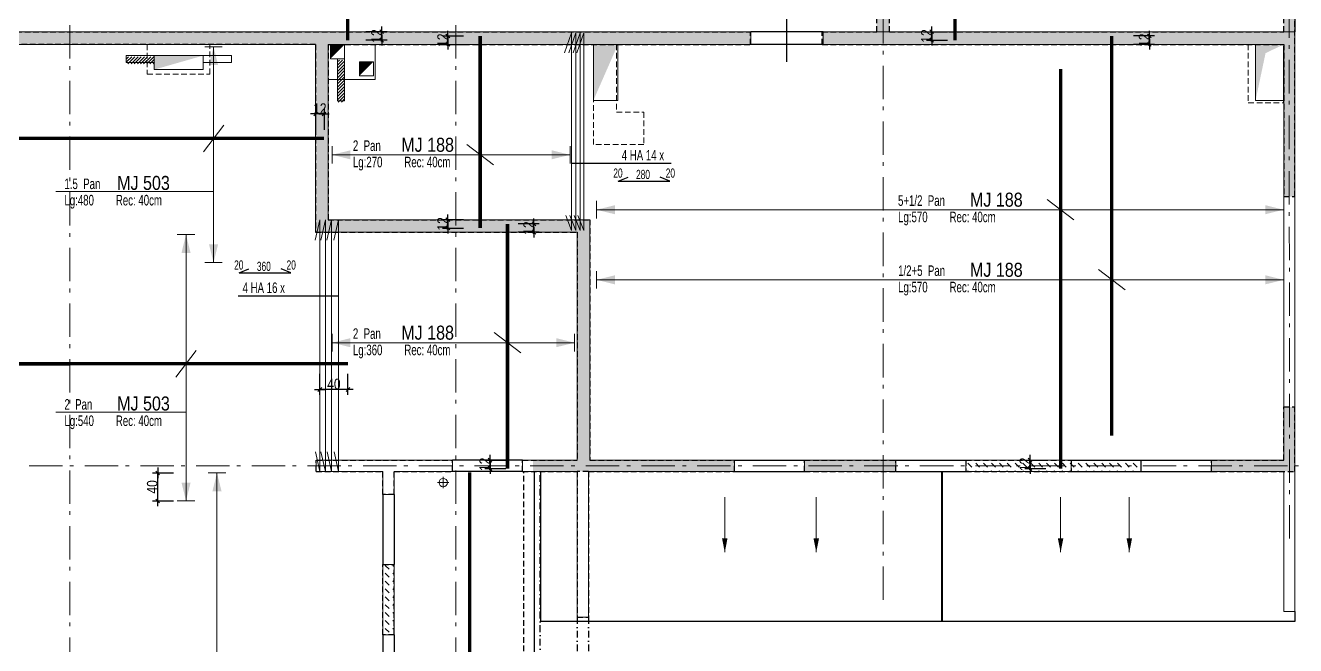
# Model space of a CAD drawing. Header units: centimetres. Extents: x 24964 to 31264, y 2319 to 6519.
# Drawn here: x 26663 to 28473, y 3277 to 4162 of the extents above; entities that cross this region are included whole.
import ezdxf

# ---------------------------------------------------------------- set-up
doc = ezdxf.new("R2010")
doc.units = ezdxf.units.CM
doc.header["$LTSCALE"] = 12.7
doc.header["$PDMODE"] = 1
doc.header["$PDSIZE"] = -2
for name, pattern in [('CACHEX2', [19.05, 12.7, -6.35]), ('Style de ligne -6', [2.08328, 1.25, -0.41656, 0.13886, -0.27786]), ('TIRETPTX2', [50.8, 25.4, -12.7, 0, -12.7])]:
    doc.linetypes.add(name, pattern=pattern)
doc.layers.get('0').update_dxf_attribs({"lineweight": 5})
for name, color, linetype in [('01_ARMA_INF', 50, 'Continuous'), ('01_linteaux', 2, 'Continuous'), ('01_murs_sup', 2, 'CACHEX2'), ('01_texte', 230, 'Continuous'), ('AA_COTES', 2, 'Continuous')]:
    doc.layers.add(name, color=color, linetype=linetype)
for name, color, linetype, lineweight in [('01_murs_coup', 5, 'Continuous', 60), ('01_résv', 32, 'Continuous', 9), ('B Général', 7, 'Continuous', 5)]:
    doc.layers.add(name, color=color, linetype=linetype, lineweight=lineweight)
doc.styles.add('PATIO', font='ARIALN.TTF')
doc.styles.add('STYLE2', font='ARIALN.TTF')
doc.dimstyles.new('JB50', dxfattribs={"dimscale": 0.1, "dimtxt": 150, "dimasz": 15, "dimexe": 0.1, "dimexo": 0.1, "dimgap": 0.09, "dimtad": 1, "dimdec": 1, "dimdsep": 46, "dimtxsty": 'STYLE2', "dimblk1": 'BOND_G', "dimblk2": 'BOND_D', "dimsah": 1, "dimcen": 1.5, "dimdle": 0.01, "dimse1": 1, "dimse2": 1, "dimclrd": 4, "dimclre": 2, "dimclrt": 6, "dimazin": 2, "dimtfac": 2.333333, "dimtdec": 1, "dimtix": 1, "dimtmove": 2, "dimatfit": 3, "dimldrblk": 'BOND_G', "dimfxl": 1, "dimtolj": 1, "dimtzin": 0, "dimarcsym": 0})
pattern_1 = [(135, (22264.4976, -3966.91), (-11.22532, 9e-16), [7.9375, -7.9375])]

# ---------------------------------------------------------------- blocks, each defined once
blk = doc.blocks.new('BOND_G')
at = {"layer": 'AA_COTES', "color": 0}
for p, q in [((0, -5), (0, 15)), ((5, 0), (-5, 0)), ((1.8, 1.8), (-1.8, -1.8))]:
    blk.add_line(p, q, dxfattribs=at)
blk = doc.blocks.new('BOND_D')
at = {"layer": 'AA_COTES', "color": 0}
for p, q in [((5, 0), (-5, 0)), ((-1.8, -1.8), (1.8, 1.8)), ((0, 5), (0, -15))]:
    blk.add_line(p, q, dxfattribs=at)
blk = doc.blocks.new('*D2937')
at = {"color": 4, "lineweight": -2, "ltscale": 2, "transparency": 16777216}
for p, q in [((28265, 4147.9), (28265, 4149.4)), ((28265, 4134.4), (28265, 4146.4)), ((28265, 4132.9), (28265, 4131.4))]:
    blk.add_line(p, q, dxfattribs=at)
at = {"layer": 'Defpoints', "color": 0, "ltscale": 2, "transparency": 16777216}
for p in [(28211.3, 4146.4), (28265, 4146.4), (28230, 4134.4)]:
    blk.add_point(p, dxfattribs=at)
at = {"color": 4, "lineweight": -2, "ltscale": 2, "transparency": 16777216, "xscale": 1.5, "yscale": 1.5, "zscale": 1.5}
for name, p, rotation in [('BOND_D', (28265, 4146.4), 270), ('BOND_G', (28265, 4134.4), 90)]:
    blk.add_blockref(name, p, dxfattribs=dict(at, rotation=rotation))
at = {"color": 6, "ltscale": 2, "transparency": 16777216, "insert": (28257.5, 4140.4), "char_height": 15, "attachment_point": 5, "rotation": 90, "style": 'STYLE2'}
blk.add_mtext('\\A1;12', dxfattribs=at)
blk = doc.blocks.new('*D2938')
at = {"color": 4, "lineweight": -2, "ltscale": 2, "transparency": 16777216}
for p, q in [((28095, 3542.9), (28095, 3544.4)), ((28095, 3541.4), (28095, 3529.4)), ((28095, 3527.9), (28095, 3526.4))]:
    blk.add_line(p, q, dxfattribs=at)
at = {"layer": 'Defpoints', "color": 0, "ltscale": 2, "transparency": 16777216}
for p in [(28114.5, 3541.4), (28095, 3529.4), (28138.6, 3529.4)]:
    blk.add_point(p, dxfattribs=at)
at = {"color": 4, "lineweight": -2, "ltscale": 2, "transparency": 16777216, "xscale": 1.5, "yscale": 1.5, "zscale": 1.5}
for name, p, rotation in [('BOND_G', (28095, 3541.4), 270), ('BOND_D', (28095, 3529.4), 90)]:
    blk.add_blockref(name, p, dxfattribs=dict(at, rotation=rotation))
at = {"color": 6, "ltscale": 2, "transparency": 16777216, "insert": (28087.5, 3535.4), "char_height": 15, "attachment_point": 5, "rotation": 90, "style": 'STYLE2'}
blk.add_mtext('\\A1;12', dxfattribs=at)
blk = doc.blocks.new('*D2953')
at = {"color": 4, "lineweight": -2, "ltscale": 2, "transparency": 16777216}
for p, q in [((27954.8, 4153.9), (27954.8, 4155.4)), ((27954.8, 4152.4), (27954.8, 4140.4)), ((27954.8, 4138.9), (27954.8, 4137.4))]:
    blk.add_line(p, q, dxfattribs=at)
at = {"layer": 'Defpoints', "color": 0, "ltscale": 2, "transparency": 16777216}
for p in [(27971.3, 4152.4), (27954.8, 4140.4), (27987.9, 4140.4)]:
    blk.add_point(p, dxfattribs=at)
at = {"color": 4, "lineweight": -2, "ltscale": 2, "transparency": 16777216, "xscale": 1.5, "yscale": 1.5, "zscale": 1.5}
for name, p, rotation in [('BOND_G', (27954.8, 4152.4), 270), ('BOND_D', (27954.8, 4140.4), 90)]:
    blk.add_blockref(name, p, dxfattribs=dict(at, rotation=rotation))
at = {"color": 6, "ltscale": 2, "transparency": 16777216, "insert": (27947.2, 4146.4), "char_height": 15, "attachment_point": 5, "rotation": 90, "style": 'STYLE2'}
blk.add_mtext('\\A1;12', dxfattribs=at)
blk = doc.blocks.new('*D2978')
at = {"color": 4, "lineweight": -2, "ltscale": 2, "transparency": 16777216}
for p, q in [((27075, 4035.2), (27073.5, 4035.2)), ((27088.5, 4035.2), (27076.5, 4035.2)), ((27090, 4035.2), (27091.5, 4035.2))]:
    blk.add_line(p, q, dxfattribs=at)
at = {"layer": 'Defpoints', "color": 0, "ltscale": 2, "transparency": 16777216}
for p in [(27076.5, 4035.2), (27076.5, 4021.1), (27088.5, 4021.1)]:
    blk.add_point(p, dxfattribs=at)
at = {"color": 4, "lineweight": -2, "ltscale": 2, "transparency": 16777216, "xscale": 1.5, "yscale": 1.5, "zscale": 1.5}
blk.add_blockref('BOND_D', (27076.5, 4035.2), dxfattribs=at)
at = {"color": 4, "lineweight": -2, "ltscale": 2, "transparency": 16777216, "xscale": 1.5, "yscale": 1.5, "zscale": 1.5, "rotation": 180}
blk.add_blockref('BOND_G', (27088.5, 4035.2), dxfattribs=at)
at = {"color": 6, "ltscale": 2, "transparency": 16777216, "insert": (27082.5, 4042.8), "char_height": 15, "attachment_point": 5, "style": 'STYLE2'}
blk.add_mtext('\\A1;12', dxfattribs=at)
blk = doc.blocks.new('*D2980')
at = {"color": 4, "lineweight": -2, "ltscale": 2, "transparency": 16777216}
blk.add_line((26851.4, 3484.7), (26851.4, 3521.7), dxfattribs=at)
at = {"layer": 'Defpoints', "color": 0, "ltscale": 2, "transparency": 16777216}
for p in [(26851.4, 3523.2), (26923.4, 3523.2), (26904.3, 3483.2)]:
    blk.add_point(p, dxfattribs=at)
at = {"color": 4, "lineweight": -2, "ltscale": 2, "transparency": 16777216, "xscale": 1.5, "yscale": 1.5, "zscale": 1.5}
for name, p, rotation in [('BOND_D', (26851.4, 3523.2), 90), ('BOND_G', (26851.4, 3483.2), 270)]:
    blk.add_blockref(name, p, dxfattribs=dict(at, rotation=rotation))
at = {"color": 6, "ltscale": 2, "transparency": 16777216, "insert": (26843.7, 3503.2), "char_height": 15, "attachment_point": 5, "rotation": 90, "style": 'STYLE2'}
blk.add_mtext('\\A1;40', dxfattribs=at)
blk = doc.blocks.new('*D2990')
at = {"color": 4, "lineweight": -2, "ltscale": 2, "transparency": 16777216}
for p, q in [((27170.8, 4153.9), (27170.8, 4155.4)), ((27170.8, 4140.4), (27170.8, 4152.4)), ((27170.8, 4138.9), (27170.8, 4137.4))]:
    blk.add_line(p, q, dxfattribs=at)
at = {"layer": 'Defpoints', "color": 0, "ltscale": 2, "transparency": 16777216}
for p in [(27158.6, 4152.4), (27170.8, 4152.4), (27122.2, 4140.4)]:
    blk.add_point(p, dxfattribs=at)
at = {"color": 4, "lineweight": -2, "ltscale": 2, "transparency": 16777216, "xscale": 1.5, "yscale": 1.5, "zscale": 1.5}
for name, p, rotation in [('BOND_D', (27170.8, 4152.4), 270), ('BOND_G', (27170.8, 4140.4), 90)]:
    blk.add_blockref(name, p, dxfattribs=dict(at, rotation=rotation))
at = {"color": 6, "ltscale": 2, "transparency": 16777216, "insert": (27163.3, 4146.4), "char_height": 15, "attachment_point": 5, "rotation": 90, "style": 'STYLE2'}
blk.add_mtext('\\A1;12', dxfattribs=at)
blk = doc.blocks.new('*D2992')
at = {"color": 4, "lineweight": -2, "ltscale": 2, "transparency": 16777216}
for p, q in [((27265, 4147.9), (27265, 4149.4)), ((27265, 4146.4), (27265, 4134.4)), ((27265, 4132.9), (27265, 4131.4))]:
    blk.add_line(p, q, dxfattribs=at)
at = {"layer": 'Defpoints', "color": 0, "ltscale": 2, "transparency": 16777216}
for p in [(27311.2, 4146.4), (27265, 4134.4), (27311.2, 4134.4)]:
    blk.add_point(p, dxfattribs=at)
at = {"color": 4, "lineweight": -2, "ltscale": 2, "transparency": 16777216, "xscale": 1.5, "yscale": 1.5, "zscale": 1.5}
for name, p, rotation in [('BOND_G', (27265, 4146.4), 270), ('BOND_D', (27265, 4134.4), 90)]:
    blk.add_blockref(name, p, dxfattribs=dict(at, rotation=rotation))
at = {"color": 6, "ltscale": 2, "transparency": 16777216, "insert": (27257.5, 4140.4), "char_height": 15, "attachment_point": 5, "rotation": 90, "style": 'STYLE2'}
blk.add_mtext('\\A1;12', dxfattribs=at)
blk = doc.blocks.new('*D2993')
at = {"color": 4, "lineweight": -2, "ltscale": 2, "transparency": 16777216}
for p, q in [((27265, 3885.9), (27265, 3887.4)), ((27265, 3884.4), (27265, 3872.4)), ((27265, 3870.9), (27265, 3869.4))]:
    blk.add_line(p, q, dxfattribs=at)
at = {"layer": 'Defpoints', "color": 0, "ltscale": 2, "transparency": 16777216}
for p in [(27295.5, 3884.4), (27265, 3872.4), (27311.2, 3872.4)]:
    blk.add_point(p, dxfattribs=at)
at = {"color": 4, "lineweight": -2, "ltscale": 2, "transparency": 16777216, "xscale": 1.5, "yscale": 1.5, "zscale": 1.5}
for name, p, rotation in [('BOND_G', (27265, 3884.4), 270), ('BOND_D', (27265, 3872.4), 90)]:
    blk.add_blockref(name, p, dxfattribs=dict(at, rotation=rotation))
at = {"color": 6, "ltscale": 2, "transparency": 16777216, "insert": (27257.5, 3878.4), "char_height": 15, "attachment_point": 5, "rotation": 90, "style": 'STYLE2'}
blk.add_mtext('\\A1;12', dxfattribs=at)
blk = doc.blocks.new('*D2994')
at = {"color": 4, "lineweight": -2, "ltscale": 2, "transparency": 16777216}
for p, q in [((27387.8, 3879.9), (27387.8, 3881.4)), ((27387.8, 3866.4), (27387.8, 3878.4)), ((27387.8, 3864.9), (27387.8, 3863.4))]:
    blk.add_line(p, q, dxfattribs=at)
at = {"layer": 'Defpoints', "color": 0, "ltscale": 2, "transparency": 16777216}
for p in [(27350.1, 3878.4), (27387.8, 3878.4), (27367.5, 3866.4)]:
    blk.add_point(p, dxfattribs=at)
at = {"color": 4, "lineweight": -2, "ltscale": 2, "transparency": 16777216, "xscale": 1.5, "yscale": 1.5, "zscale": 1.5}
for name, p, rotation in [('BOND_D', (27387.8, 3878.4), 270), ('BOND_G', (27387.8, 3866.4), 90)]:
    blk.add_blockref(name, p, dxfattribs=dict(at, rotation=rotation))
at = {"color": 6, "ltscale": 2, "transparency": 16777216, "insert": (27380.2, 3872.4), "char_height": 15, "attachment_point": 5, "rotation": 90, "style": 'STYLE2'}
blk.add_mtext('\\A1;12', dxfattribs=at)
blk = doc.blocks.new('*D2995')
at = {"color": 4, "lineweight": -2, "ltscale": 2, "transparency": 16777216}
for p, q in [((27325.2, 3542.9), (27325.2, 3544.4)), ((27325.2, 3541.4), (27325.2, 3529.4)), ((27325.2, 3527.9), (27325.2, 3526.4))]:
    blk.add_line(p, q, dxfattribs=at)
at = {"layer": 'Defpoints', "color": 0, "ltscale": 2, "transparency": 16777216}
for p in [(27328.9, 3541.4), (27325.2, 3529.4), (27328.9, 3529.4)]:
    blk.add_point(p, dxfattribs=at)
at = {"color": 4, "lineweight": -2, "ltscale": 2, "transparency": 16777216, "xscale": 1.5, "yscale": 1.5, "zscale": 1.5}
for name, p, rotation in [('BOND_G', (27325.2, 3541.4), 270), ('BOND_D', (27325.2, 3529.4), 90)]:
    blk.add_blockref(name, p, dxfattribs=dict(at, rotation=rotation))
at = {"color": 6, "ltscale": 2, "transparency": 16777216, "insert": (27317.6, 3535.4), "char_height": 15, "attachment_point": 5, "rotation": 90, "style": 'STYLE2'}
blk.add_mtext('\\A1;12', dxfattribs=at)
blk = doc.blocks.new('*D2996')
at = {"color": 4, "lineweight": -2, "ltscale": 2, "transparency": 16777216}
blk.add_line((27121.1, 3642.2), (27084.1, 3642.2), dxfattribs=at)
at = {"layer": 'Defpoints', "color": 0, "ltscale": 2, "transparency": 16777216}
for p in [(27082.6, 3676.6), (27122.6, 3678.9), (27082.6, 3642.2)]:
    blk.add_point(p, dxfattribs=at)
at = {"color": 4, "lineweight": -2, "ltscale": 2, "transparency": 16777216, "xscale": 1.5, "yscale": 1.5, "zscale": 1.5, "rotation": 180}
blk.add_blockref('BOND_D', (27082.6, 3642.2), dxfattribs=at)
at = {"color": 4, "lineweight": -2, "ltscale": 2, "transparency": 16777216, "xscale": 1.5, "yscale": 1.5, "zscale": 1.5}
blk.add_blockref('BOND_G', (27122.6, 3642.2), dxfattribs=at)
at = {"color": 6, "ltscale": 2, "transparency": 16777216, "insert": (27102.6, 3649.9), "char_height": 15, "attachment_point": 5, "style": 'STYLE2'}
blk.add_mtext('\\A1;40', dxfattribs=at)

msp = doc.modelspace()

# ---------------------------------------------------------------- hatches: boundary and pattern name
at = {"layer": '01_linteaux'}
h = msp.add_hatch(dxfattribs=at)
h.set_pattern_fill('DASH', color=256, scale=2.5, angle=135)
h.set_pattern_definition(pattern_1)
h.paths.add_polyline_path([(27578.46, 4909.39), (27465.46, 4909.39), (27465.46, 5144.37), (27449.46, 5144.37), (27449.46, 4708.39), (27401.46, 4708.39), (27401.46, 4688.39), (27449.46, 4688.39), (27449.46, 4300.39), (27414.46, 4300.39), (27414.46, 4282.39), (27719.46, 4282.39), (27719.46, 4300.39), (27467.46, 4300.39), (27467.46, 4893.39), (27578.46, 4893.39)])
h.paths.add_polyline_path([(27851.46, 4909.39), (27678.46, 4909.39), (27678.46, 4893.39), (27851.46, 4893.39)])
h.paths.add_polyline_path([(28126.46, 4909.39), (27951.46, 4909.39), (27951.46, 4893.39), (28126.46, 4893.39)])
h.paths.add_polyline_path([(28472.46, 4909.39), (28326.46, 4909.39), (28326.46, 4893.39), (28456.46, 4893.39), (28456.46, 4817.39), (28472.46, 4817.39)])
h.paths.add_polyline_path([(28087.46, 4300.39), (28037.46, 4300.39), (28037.46, 4282.39), (28087.46, 4282.39)], flags=17)
h.paths.add_polyline_path([(28472.46, 4517.39), (28456.46, 4517.39), (28456.46, 4152.39), (27894.46, 4152.39), (27894.46, 4300.39), (27821.46, 4300.39), (27821.46, 4282.39), (27876.46, 4282.39), (27876.46, 4152.39), (27798.46, 4152.39), (27798.46, 4134.39), (28456.46, 4134.39), (28456.46, 3917.39), (28472.46, 3917.39)])
h = msp.add_hatch(dxfattribs=at)
h.set_pattern_fill('DASH', color=256, scale=2.5, angle=135)
h.set_pattern_definition(pattern_1)
h.paths.add_polyline_path([(28472.46, 3617.39), (28456.46, 3617.39), (28456.46, 3541.39), (28353.46, 3541.39), (28353.46, 3525.39), (28472.46, 3525.39)])
h.paths.add_polyline_path([(27903.46, 3541.39), (27773.46, 3541.39), (27773.46, 3525.39), (27903.46, 3525.39)])
h.paths.add_polyline_path([(27673.46, 3541.39), (27467.46, 3541.39), (27467.46, 3884.39), (27094.46, 3884.39), (27094.46, 4134.39), (27696.46, 4134.39), (27696.46, 4152.39), (26601.46, 4152.39), (26601.46, 3872.39), (26619.46, 3872.39), (26619.46, 4134.39), (27076.46, 4134.39), (27076.46, 3866.39), (27449.46, 3866.39), (27449.46, 3541.39), (27386.46, 3541.39), (27386.46, 3525.39), (27449.46, 3525.39), (27449.46, 3525.39), (27465.46, 3525.39), (27465.46, 3525.39), (27673.46, 3525.39)])
h = msp.add_hatch(dxfattribs=at)
h.set_pattern_fill('DASH', color=256, scale=2.5, angle=135)
h.set_pattern_definition(pattern_1)
h.paths.add_polyline_path([(28253.46, 3541.39), (28003.46, 3541.39), (28003.46, 3525.39), (28253.46, 3525.39)])
h = msp.add_hatch(dxfattribs=at)
h.set_pattern_fill('DASH', color=256, scale=2.5, angle=135)
h.set_pattern_definition(pattern_1)
h.paths.add_polyline_path([(27188.46, 3392.39), (27172.46, 3392.39), (27172.46, 3292.39), (27188.46, 3292.39)])
at = {"layer": '01_résv'}
h = msp.add_hatch(dxfattribs=at)
h.set_pattern_fill('ANSI31', color=256)
h.set_pattern_definition([(45, (22264.6025, -1.931), (-2.245064, 2.245064), [])])
h.paths.add_polyline_path([(26846.94, 4116.88), (26806.94, 4116.88), (26806.94, 4106.88), (26846.94, 4106.88)])
h.paths.add_polyline_path([(27107.8, 4112.09), (27107.8, 4052.09), (27117.8, 4052.09), (27117.8, 4112.09)])
h.paths.add_polyline_path([(25791.36, 2612.4), (25868.44, 2612.4), (25868.44, 2602.4), (25791.63, 2602.4)])
h.paths.add_polyline_path([(27479.64, 4389.46), (27479.64, 4419.46), (27489.64, 4419.46), (27489.64, 4389.46)])
h.paths.add_polyline_path([(26376.01, 3400.48), (26196.01, 3400.48), (26196.01, 3410.48), (26376.01, 3410.48)])
h.paths.add_polyline_path([(26112.52, 3339.46), (26112.52, 3369.46), (26102.52, 3369.46), (26102.52, 3339.46)])
edge = h.paths.add_edge_path()
edge.add_line((26896.57, 4572.54), (26896.57, 4502.54))
edge.add_line((26896.57, 4502.54), (26886.57, 4502.54))
edge.add_line((26886.57, 4502.54), (26886.57, 4572.53))
edge.add_line((26886.57, 4572.53), (26896.57, 4572.53))

# ---------------------------------------------------------------- linework, layer by layer
at = {"layer": '01_ARMA_INF', "linetype": 'Continuous', "lineweight": 0, "const_width": 5, "flags": 128}
for points in [[(27122.2, 4342.39), (27122.22, 4140.39)], [(27987.86, 4294.39), (27987.88, 4140.39)], [(27311.17, 4146.39), (27311.19, 3872.39)], [(28211.29, 4146.39), (28211.37, 3576.39)], [(28138.52, 4099.39), (28138.6, 3529.39)], [(26607.46, 4000.32), (27088.46, 4000.39)], [(27350.06, 3878.39), (27350.07, 3529.39)], [(26607.46, 3678.87), (27122.58, 3678.94)], [(27296.04, 3523.88), (27296.13, 2996.51)]]:
    msp.add_lwpolyline(points, dxfattribs=at)
at = {"layer": '01_linteaux'}
for p, q in [((28472.46, 4282.39), (28472.46, 4152.39)), ((27748.46, 4109.63), (27748.46, 4175.31)), ((27800.06, 4152.39), (27696.86, 4152.39)), ((27800.06, 4134.39), (27696.86, 4134.39)), ((27371.46, 3541.39), (27271.46, 3541.39)), ((27673.46, 3541.39), (27773.46, 3541.39)), ((27903.46, 3541.39), (28003.46, 3541.39)), ((28153.46, 3541.39), (28353.46, 3541.39)), ((28253.46, 3525.39), (28253.46, 3541.39)), ((27371.46, 3525.39), (27271.46, 3525.39)), ((27388.46, 2576.4), (27388.46, 3525.39)), ((27397.46, 3311.39), (27397.46, 3525.39)), ((27673.46, 3525.39), (27773.46, 3525.39)), ((27903.46, 3525.39), (28003.46, 3525.39)), ((27968.96, 3311.39), (27968.96, 3525.39)), ((27969.96, 3311.39), (27969.96, 3525.39)), ((28153.46, 3525.39), (28353.46, 3525.39)), ((27172.46, 3492.39), (27172.46, 3392.39)), ((27188.46, 3492.39), (27188.46, 3392.39)), ((28472.46, 3325.39), (28472.46, 3311.39)), ((28456.46, 3311.39), (27397.46, 3311.39)), ((28472.46, 3311.39), (27969.96, 3311.39)), ((27172.46, 3292.39), (27172.46, 2992.39)), ((27188.46, 3292.39), (27188.46, 2992.39))]:
    msp.add_line(p, q, dxfattribs=at)
at = {"layer": '01_linteaux', "lineweight": 0}
for p, q in [((27258.46, 3517.54), (27258.46, 3501.23)), ((27250.31, 3509.39), (27266.62, 3509.39))]:
    msp.add_line(p, q, dxfattribs=at)
at = {"layer": '01_linteaux', "linetype": 'CACHEX2', "ltscale": 0.05}
msp.add_line((27373.46, 2591.4), (27373.46, 3525.39), dxfattribs=at)
at = {"layer": '01_linteaux', "linetype": 'TIRETPTX2', "ltscale": 0.03}
for p, q in [((27396.46, 2576.4), (27396.46, 3525.39)), ((27449.46, 3317.37), (27449.46, 2576.4)), ((27465.46, 3317.39), (27465.46, 2576.4))]:
    msp.add_line(p, q, dxfattribs=at)
at = {"layer": '01_linteaux', "color": 230, "lineweight": 0}
for p, q in [((27659.77, 3409.91), (27659.77, 3488.77)), ((27790.2, 3409.91), (27790.2, 3488.77)), ((28138.5, 3409.91), (28138.5, 3488.77)), ((28236.42, 3409.91), (28236.42, 3488.77))]:
    msp.add_line(p, q, dxfattribs=at)
at = {"layer": '01_linteaux', "lineweight": 0}
msp.add_circle((27258.46, 3509.39), 6, dxfattribs=at)
at = {"layer": '01_linteaux', "color": 230, "lineweight": 0}
for points in [[(27659.77, 3409.91), (27655.87, 3429.82), (27659.77, 3429.82)], [(27659.77, 3409.91), (27663.67, 3429.82), (27659.77, 3429.82)], [(27790.2, 3409.91), (27786.3, 3429.82), (27790.2, 3429.82)], [(27790.2, 3409.91), (27794.1, 3429.82), (27790.2, 3429.82)], [(28138.5, 3409.91), (28134.6, 3429.82), (28138.5, 3429.82)], [(28138.5, 3409.91), (28142.4, 3429.82), (28138.5, 3429.82)], [(28236.42, 3409.91), (28232.52, 3429.82), (28236.42, 3429.82)], [(28236.42, 3409.91), (28240.32, 3429.82), (28236.42, 3429.82)]]:
    msp.add_solid(points, dxfattribs=at)
at = {"layer": '01_murs_coup', "linetype": 'Continuous', "lineweight": 18}
for p, q in [((26601.46, 4152.39), (27696.86, 4152.39)), ((27696.86, 4134.39), (27696.86, 4152.39)), ((27800.06, 4152.39), (28472.46, 4152.39)), ((27800.06, 4134.39), (27800.06, 4152.39)), ((28472.46, 3325.39), (28472.46, 4152.39)), ((27076.46, 4134.39), (26619.46, 4134.39)), ((27076.46, 4134.39), (27076.46, 3866.39)), ((27094.46, 4134.39), (27094.46, 3884.39)), ((27094.46, 4134.39), (27696.86, 4134.39)), ((27094.46, 4134.39), (27696.86, 4134.39)), ((27800.06, 4134.39), (28456.46, 4134.39)), ((27800.06, 4134.39), (28456.46, 4134.39)), ((28456.46, 3541.39), (28456.46, 4134.39)), ((27094.46, 3884.39), (27467.46, 3884.39)), ((27467.46, 3884.39), (27467.46, 3541.39)), ((27076.46, 3866.39), (27449.46, 3866.39)), ((27449.46, 3866.39), (27449.46, 3541.39)), ((27077.44, 3541.39), (27172.46, 3541.39)), ((27077.44, 3525.39), (27077.44, 3541.39)), ((27172.46, 3541.39), (27271.46, 3541.39)), ((27271.46, 3525.39), (27271.46, 3541.39)), ((27371.46, 3541.39), (27449.46, 3541.39)), ((27371.46, 3525.39), (27371.46, 3541.39)), ((27467.46, 3541.39), (27673.46, 3541.39)), ((27673.46, 3525.39), (27673.46, 3541.39)), ((27773.46, 3541.39), (27903.46, 3541.39)), ((27773.46, 3525.39), (27773.46, 3541.39)), ((27903.46, 3525.39), (27903.46, 3541.39)), ((28003.46, 3541.39), (28153.46, 3541.39)), ((28003.46, 3525.39), (28003.46, 3541.39)), ((28153.46, 3525.39), (28153.46, 3541.39)), ((28353.46, 3541.39), (28456.46, 3541.39)), ((28353.46, 3525.39), (28353.46, 3541.39)), ((27077.44, 3525.39), (27172.46, 3525.39)), ((27172.46, 3492.39), (27172.46, 3525.39)), ((27188.46, 3492.39), (27188.46, 3525.39)), ((27188.46, 3525.39), (27271.46, 3525.39)), ((27371.46, 3525.39), (27449.46, 3525.39)), ((27449.46, 3525.39), (27449.46, 3317.37)), ((27465.46, 3525.39), (27673.46, 3525.39)), ((27465.46, 3525.39), (27465.46, 3317.37)), ((27773.46, 3525.39), (27903.46, 3525.39)), ((28003.46, 3525.39), (28153.46, 3525.39)), ((28353.46, 3525.39), (28456.46, 3525.39)), ((28456.46, 3325.39), (28456.46, 3525.39)), ((27188.46, 3492.39), (27172.46, 3492.39)), ((27172.46, 3292.39), (27172.46, 3392.39)), ((27172.46, 3292.39), (27172.46, 3392.39)), ((27188.46, 3392.39), (27172.46, 3392.39)), ((27188.46, 3292.39), (27188.46, 3392.39)), ((27188.46, 3292.39), (27188.46, 3392.39)), ((27449.46, 3317.37), (27465.46, 3317.37)), ((28472.46, 3325.39), (28456.46, 3325.39)), ((27188.46, 3292.39), (27172.46, 3292.39))]:
    msp.add_line(p, q, dxfattribs=at)
at = {"layer": '01_murs_sup', "ltscale": 0.05}
for p, q in [((28456.46, 4152.39), (28456.46, 4517.39)), ((28472.46, 3917.39), (28472.46, 4517.39)), ((27894.46, 4152.39), (27894.46, 4300.39)), ((27876.46, 4152.39), (27876.46, 4282.39)), ((26601.46, 4152.39), (27696.46, 4152.39)), ((27696.46, 4134.39), (27696.46, 4152.39)), ((27798.46, 4152.39), (27876.46, 4152.39)), ((27798.46, 4134.39), (27798.46, 4152.39)), ((27894.46, 4152.39), (28456.46, 4152.39)), ((27076.46, 4134.39), (26619.46, 4134.39)), ((27076.46, 4134.39), (27076.46, 3866.39)), ((27094.46, 4134.39), (27094.46, 3884.39)), ((27094.46, 4134.39), (27696.46, 4134.39)), ((27094.46, 4134.39), (27696.46, 4134.39)), ((27798.46, 4134.39), (28456.46, 4134.39)), ((27798.46, 4134.39), (28456.46, 4134.39)), ((28456.46, 4134.39), (28456.46, 3917.39)), ((28456.46, 3917.39), (28472.46, 3917.39)), ((27094.46, 3884.39), (27467.46, 3884.39)), ((27467.46, 3884.39), (27467.46, 3541.39)), ((27076.46, 3866.39), (27449.46, 3866.39)), ((27449.46, 3866.39), (27449.46, 3541.39)), ((28456.46, 3541.39), (28456.46, 3617.39)), ((28456.46, 3617.39), (28472.46, 3617.39)), ((28472.46, 3525.39), (28472.46, 3617.39)), ((27077.44, 3541.39), (27172.46, 3541.39)), ((27077.44, 3525.39), (27077.44, 3541.39)), ((27172.46, 3541.39), (27271.46, 3541.39)), ((27271.46, 3525.39), (27271.46, 3541.39)), ((27371.46, 3541.39), (27449.46, 3541.39)), ((27371.46, 3525.39), (27371.46, 3541.39)), ((27467.46, 3541.39), (27673.46, 3541.39)), ((27673.46, 3525.39), (27673.46, 3541.39)), ((27773.46, 3541.39), (27903.46, 3541.39)), ((27773.46, 3525.39), (27773.46, 3541.39)), ((27903.46, 3525.39), (27903.46, 3541.39)), ((28003.46, 3541.39), (28153.46, 3541.39)), ((28003.46, 3541.39), (28003.46, 3525.39)), ((28153.46, 3541.39), (28153.46, 3525.39)), ((28353.46, 3541.39), (28456.46, 3541.39)), ((28353.46, 3525.39), (28353.46, 3541.39)), ((27077.44, 3525.39), (27172.46, 3525.39)), ((27172.46, 3492.39), (27172.46, 3525.39)), ((27188.46, 3492.39), (27188.46, 3525.39)), ((27188.46, 3525.39), (27271.46, 3525.39)), ((27371.46, 3525.39), (27449.46, 3525.39)), ((27449.46, 3525.39), (27449.46, 3317.37)), ((27465.46, 3525.39), (27449.46, 3525.39)), ((27465.46, 3525.39), (27673.46, 3525.39)), ((27465.46, 3525.39), (27465.46, 3317.37)), ((27773.46, 3525.39), (27903.46, 3525.39)), ((28003.46, 3525.39), (28153.46, 3525.39)), ((28353.46, 3525.39), (28472.46, 3525.39)), ((27188.46, 3492.39), (27172.46, 3492.39)), ((27172.46, 3292.39), (27172.46, 3392.39)), ((27172.46, 3292.39), (27172.46, 3392.39)), ((27172.46, 3392.39), (27188.46, 3392.39)), ((27188.46, 3292.39), (27188.46, 3392.39)), ((27188.46, 3292.39), (27188.46, 3392.39)), ((27449.46, 3317.37), (27465.46, 3317.37)), ((27188.46, 3292.39), (27172.46, 3292.39))]:
    msp.add_line(p, q, dxfattribs=at)
at = {"layer": '01_résv'}
for p, q in [((27097.69, 4114.02), (27097.69, 4134.02)), ((27097.69, 4134.02), (27117.69, 4134.02)), ((27117.69, 4134.02), (27117.69, 4114.02)), ((27161.46, 4134.39), (27161.46, 4084.39)), ((27472.46, 4054.39), (27472.46, 4134.39)), ((27472.46, 4134.39), (27507.46, 4134.39)), ((27507.46, 4134.39), (27507.46, 4054.39)), ((28416.37, 4054.39), (28416.37, 4134.39)), ((28416.37, 4134.39), (28456.39, 4134.39)), ((28456.39, 4131.13), (28456.37, 4051.13)), ((26806.43, 4118.41), (26956.43, 4118.41)), ((26806.43, 4108.41), (26806.43, 4118.41)), ((26846.43, 4098.41), (26846.43, 4118.41)), ((26916.43, 4118.41), (26916.43, 4098.41)), ((26956.43, 4118.41), (26956.43, 4108.41)), ((27117.69, 4114.02), (27097.69, 4114.02)), ((27107.69, 4114.02), (27107.69, 4054.02)), ((27117.69, 4054.02), (27117.69, 4114.02)), ((26846.43, 4108.41), (26806.43, 4108.41)), ((26916.43, 4098.41), (26846.43, 4098.41)), ((26956.43, 4108.41), (26916.43, 4108.41)), ((27138.93, 4109.52), (27158.93, 4109.52)), ((27138.93, 4089.52), (27138.93, 4109.52)), ((27158.93, 4109.52), (27158.93, 4089.52)), ((27161.46, 4084.39), (27094.49, 4084.39)), ((27158.93, 4089.52), (27138.93, 4089.52)), ((27107.69, 4054.02), (27117.69, 4054.02)), ((27507.46, 4054.39), (27472.46, 4054.39)), ((28456.37, 4054.39), (28416.37, 4054.39))]:
    msp.add_line(p, q, dxfattribs=at)
at = {"layer": '01_résv', "linetype": 'CACHEX2', "ltscale": 0.05}
for points in [[(26836.54, 4091.99), (26925.54, 4091.99), (26925.54, 4134.39), (26836.54, 4134.39)], [(27094.21, 4134.39), (27161.19, 4134.39), (27161.19, 4084.39), (27094.21, 4084.39)], [(27472.46, 4134.39), (27505.45, 4134.39), (27505.45, 4037.89), (27544.46, 4037.89), (27544.46, 3991.39), (27472.46, 3991.39)], [(28405.89, 4051.13), (28456.39, 4051.13), (28456.39, 4134.39), (28405.89, 4134.39)]]:
    msp.add_lwpolyline(points, close=True, dxfattribs=at)
at = {"layer": '01_résv'}
for points in [[(27097.69, 4114.02), (27097.69, 4134.02), (27117.69, 4134.02)], [(27472.46, 4054.39), (27472.46, 4134.39), (27507.46, 4134.39)], [(28416.37, 4054.39), (28416.37, 4134.39), (28430.62, 4121.82)], [(28416.37, 4134.39), (28456.39, 4134.38), (28430.62, 4121.82)], [(26846.43, 4098.41), (26846.43, 4118.41), (26916.24, 4118.41)], [(27138.93, 4089.52), (27138.93, 4109.52), (27158.93, 4109.52)]]:
    msp.add_solid(points, dxfattribs=at)
at = {"layer": '01_texte', "linetype": 'Continuous', "lineweight": 0}
for p, q in [((27441.5, 4150.89), (27431.5, 4122.5)), ((27447.5, 4150.89), (27437.5, 4122.5)), ((27441.5, 4150.89), (27441.5, 3868.89)), ((27453.5, 4150.89), (27443.5, 4122.5)), ((27447.5, 4150.89), (27447.5, 3868.89)), ((27459, 4150.89), (27449, 4122.5)), ((27453.5, 4150.89), (27453.5, 3868.89)), ((27459, 4150.89), (27459, 3868.89)), ((26918.54, 4131.04), (26943.5, 4131.04)), ((26931.02, 4131.04), (26931.02, 3823.12)), ((26916.52, 3981.33), (26945.53, 4019.4)), ((27100.08, 3989.38), (27100.08, 3964.42)), ((27292.15, 3991.4), (27330.22, 3962.39)), ((27439.15, 3989.38), (27439.15, 3964.42)), ((27100.08, 3976.9), (27439.15, 3976.9)), ((26705.99, 3924.39), (26931.02, 3924.39)), ((27477.01, 3911.06), (27477.01, 3886.1)), ((28119.51, 3913.09), (28157.58, 3884.08)), ((28456.46, 3911.06), (28456.46, 3886.1)), ((27477.01, 3898.58), (28456.46, 3898.58)), ((27082.58, 3884.39), (27075.88, 3855.19)), ((27082.58, 3884.39), (27082.58, 3525.39)), ((27090.48, 3884.39), (27083.77, 3855.19)), ((27090.48, 3884.39), (27090.48, 3525.39)), ((27099.36, 3884.39), (27092.66, 3855.19)), ((27099.36, 3884.39), (27099.36, 3525.39)), ((27109.23, 3884.39), (27102.53, 3855.19)), ((27109.23, 3884.39), (27109.23, 3525.39)), ((27441.5, 3868.89), (27433, 3890.5)), ((27447.5, 3868.89), (27439, 3890.5)), ((27453.5, 3868.89), (27445, 3890.5)), ((27459, 3868.89), (27450.5, 3890.5)), ((26879.32, 3863.12), (26904.28, 3863.12)), ((26891.8, 3863.12), (26891.8, 3483.21)), ((26918.54, 3823.12), (26943.5, 3823.12)), ((27477.01, 3811.06), (27477.01, 3786.1)), ((28192.31, 3813.09), (28230.38, 3784.08)), ((28456.46, 3811.06), (28456.46, 3786.1)), ((27477.01, 3798.58), (28456.46, 3798.58)), ((27100.08, 3721.38), (27100.08, 3696.42)), ((27331.03, 3723.4), (27369.1, 3694.39)), ((27445.55, 3721.38), (27445.55, 3696.42)), ((26877.29, 3659.87), (26906.3, 3697.94)), ((27100.08, 3708.9), (27445.55, 3708.9)), ((26705.99, 3609.76), (26891.8, 3609.76)), ((27082.58, 3525.39), (27076.23, 3553.07)), ((27090.48, 3525.39), (27084.12, 3553.07)), ((27099.36, 3525.39), (27093.01, 3553.07)), ((27109.23, 3525.39), (27102.88, 3553.07)), ((26923.43, 3523.21), (26948.39, 3523.21)), ((26935.91, 3523.21), (26935.91, 2594.22)), ((26879.32, 3483.21), (26904.28, 3483.21))]:
    msp.add_line(p, q, dxfattribs=at)
at = {"layer": '01_texte', "ltscale": 200}
for p, q in [((27441.5, 3965), (27583.35, 3965)), ((26965.91, 3775.92), (27109.23, 3775.92))]:
    msp.add_line(p, q, dxfattribs=at)
at = {"layer": '01_texte'}
for p, q in [((27508.01, 3939.41), (27521.83, 3945.24)), ((27508.01, 3939.41), (27581.51, 3939.41)), ((27581.51, 3939.41), (27567.69, 3945.24)), ((26967.51, 3808.33), (26981.33, 3814.16)), ((26967.51, 3808.33), (27041.02, 3808.33)), ((27041.02, 3808.33), (27027.2, 3814.16))]:
    msp.add_line(p, q, dxfattribs=at)
at = {"layer": '01_texte', "linetype": 'Continuous', "lineweight": 0}
for points in [[(26931.02, 4131.04), (26924.56, 4104.95), (26931.02, 4104.95)], [(26931.02, 4131.04), (26937.48, 4104.95), (26931.02, 4104.95)], [(27100.08, 3976.9), (27126.17, 3983.36), (27126.17, 3976.9)], [(27100.08, 3976.9), (27126.17, 3970.44), (27126.17, 3976.9)], [(27439.15, 3976.9), (27413.06, 3983.36), (27413.06, 3976.9)], [(27439.15, 3976.9), (27413.06, 3970.44), (27413.06, 3976.9)], [(27477.01, 3898.58), (27503.11, 3905.04), (27503.11, 3898.58)], [(27477.01, 3898.58), (27503.11, 3892.12), (27503.11, 3898.58)], [(28456.46, 3898.58), (28430.37, 3905.04), (28430.37, 3898.58)], [(28456.46, 3898.58), (28430.37, 3892.12), (28430.37, 3898.58)], [(26891.8, 3863.12), (26885.34, 3837.03), (26891.8, 3837.03)], [(26891.8, 3863.12), (26898.26, 3837.03), (26891.8, 3837.03)], [(26931.02, 3823.12), (26924.56, 3849.22), (26931.02, 3849.22)], [(26931.02, 3823.12), (26937.48, 3849.22), (26931.02, 3849.22)], [(27477.01, 3798.58), (27503.11, 3805.04), (27503.11, 3798.58)], [(28456.46, 3798.58), (28430.37, 3805.04), (28430.37, 3798.58)], [(27477.01, 3798.58), (27503.11, 3792.12), (27503.11, 3798.58)], [(28456.46, 3798.58), (28430.37, 3792.12), (28430.37, 3798.58)], [(27100.08, 3708.9), (27126.17, 3715.36), (27126.17, 3708.9)], [(27445.55, 3708.9), (27419.46, 3715.36), (27419.46, 3708.9)], [(27100.08, 3708.9), (27126.17, 3702.44), (27126.17, 3708.9)], [(27445.55, 3708.9), (27419.46, 3702.44), (27419.46, 3708.9)], [(26935.91, 3523.21), (26929.45, 3497.12), (26935.91, 3497.12)], [(26935.91, 3523.21), (26942.37, 3497.12), (26935.91, 3497.12)], [(26891.8, 3483.21), (26885.34, 3509.31), (26891.8, 3509.31)], [(26891.8, 3483.21), (26898.26, 3509.31), (26891.8, 3509.31)]]:
    msp.add_solid(points, dxfattribs=at)
at = {"layer": 'B Général', "color": 1, "linetype": 'Style de ligne -6', "lineweight": 13, "ltscale": 3, "true_color": 0xff0000}
for p, q in [((26726.4, 2447.23), (26726.4, 5533.75)), ((27276.42, 2447.23), (27276.42, 5533.75)), ((28464.54, 3429.56), (28464.51, 5233.58)), ((27885.53, 3342.01), (27885.51, 5201.93)), ((30128.68, 3533.31), (25147.01, 3533.31))]:
    msp.add_line(p, q, dxfattribs=at)

# ---------------------------------------------------------------- texts
at = {"layer": '01_texte', "ltscale": 5, "style": 'PATIO'}
for s, p in [('MJ 188', (27198.61, 3981.23)), ('MJ 503', (26793.58, 3926.83)), ('MJ 188', (28009.28, 3902.91)), ('MJ 188', (28009.29, 3802.91)), ('MJ 188', (27198.61, 3713.23)), ('MJ 503', (26793.58, 3612.2))]:
    msp.add_text(s, height=20, dxfattribs=at).set_placement(p)
at = {"layer": '01_texte', "ltscale": 5, "style": 'PATIO', "width": 0.8}
for s, height, p in [('2  Pan', 15, (27129.7, 3982.43)), ('4 HA 14 x  ', 15, (27512.91, 3968.86)), ('Lg:270', 15, (27129.7, 3959.1)), ('Rec: 40cm', 15, (27203.04, 3959.1)), ('20', 13, (27500.88, 3944.36)), ('280', 13, (27533.3, 3942.38)), ('20', 13, (27575.62, 3944.36)), ('1.5  Pan', 15, (26718.46, 3928.04)), ('Lg:480', 15, (26718.46, 3904.7)), ('Rec: 40cm', 15, (26791.79, 3904.7)), ('5+1/2  Pan', 15, (27906.74, 3904.12)), ('Lg:570', 15, (27906.87, 3880.78)), ('Rec: 40cm', 15, (27980.2, 3880.78)), ('20', 13, (26960.38, 3813.28)), ('360', 13, (26992.8, 3811.3)), ('20', 13, (27035.13, 3813.28)), ('1/2+5  Pan', 15, (27906.89, 3804.12)), ('4 HA 16 x  ', 15, (26972.42, 3779.78)), ('Lg:570', 15, (27906.89, 3780.78)), ('Rec: 40cm', 15, (27980.22, 3780.78)), ('2  Pan', 15, (27129.7, 3714.43)), ('Lg:360', 15, (27129.7, 3691.1)), ('Rec: 40cm', 15, (27203.04, 3691.1)), ('2  Pan', 15, (26718.46, 3613.41)), ('Lg:540', 15, (26718.46, 3590.07)), ('Rec: 40cm', 15, (26791.79, 3590.07))]:
    msp.add_text(s, height=height, dxfattribs=at).set_placement(p)

# ---------------------------------------------------------------- dimensions: what is measured, and where the dimension line sits
at = {"ltscale": 2}
for base, p1, p2, picture, middle in [((27170.81, 4152.39), (27122.22, 4140.39), (27158.58, 4152.39), '*D2990', (27163.27, 4146.39)), ((27265.01, 4134.39), (27311.17, 4146.39), (27311.17, 4134.39), '*D2992', (27257.47, 4140.39)), ((27954.79, 4140.39), (27971.33, 4152.39), (27987.88, 4140.39), '*D2953', (27947.25, 4146.39)), ((28265, 4146.39), (28230, 4134.39), (28211.29, 4146.39), '*D2937', (28257.46, 4140.39)), ((27265.01, 3872.39), (27295.45, 3884.39), (27311.19, 3872.39), '*D2993', (27257.47, 3878.39)), ((27387.76, 3878.39), (27367.5, 3866.39), (27350.06, 3878.39), '*D2994', (27380.22, 3872.39)), ((27325.15, 3529.39), (27328.9, 3541.39), (27328.9, 3529.39), '*D2995', (27317.61, 3535.39)), ((28095, 3529.39), (28114.5, 3541.39), (28138.6, 3529.39), '*D2938', (28087.46, 3535.39)), ((26851.37, 3523.21), (26904.28, 3483.21), (26923.43, 3523.21), '*D2980', (26843.7, 3503.21))]:
    dim = msp.add_linear_dim(base=base, p1=p1, p2=p2, angle=90, dimstyle='JB50', dxfattribs=at)
    dim.commit()
    dim.dimension.update_dxf_attribs({"geometry": picture, "text_midpoint": middle})
for base, p1, p2, picture, middle in [((27076.46, 4035.21), (27088.46, 4021.07), (27076.46, 4021.07), '*D2978', (27082.46, 4042.75)), ((27082.58, 3642.24), (27122.58, 3678.94), (27082.58, 3676.64), '*D2996', (27102.58, 3649.91))]:
    dim = msp.add_linear_dim(base=base, p1=p1, p2=p2, dimstyle='JB50', dxfattribs=at)
    dim.commit()
    dim.dimension.update_dxf_attribs({"geometry": picture, "text_midpoint": middle})

doc.saveas('drawing.dxf')
